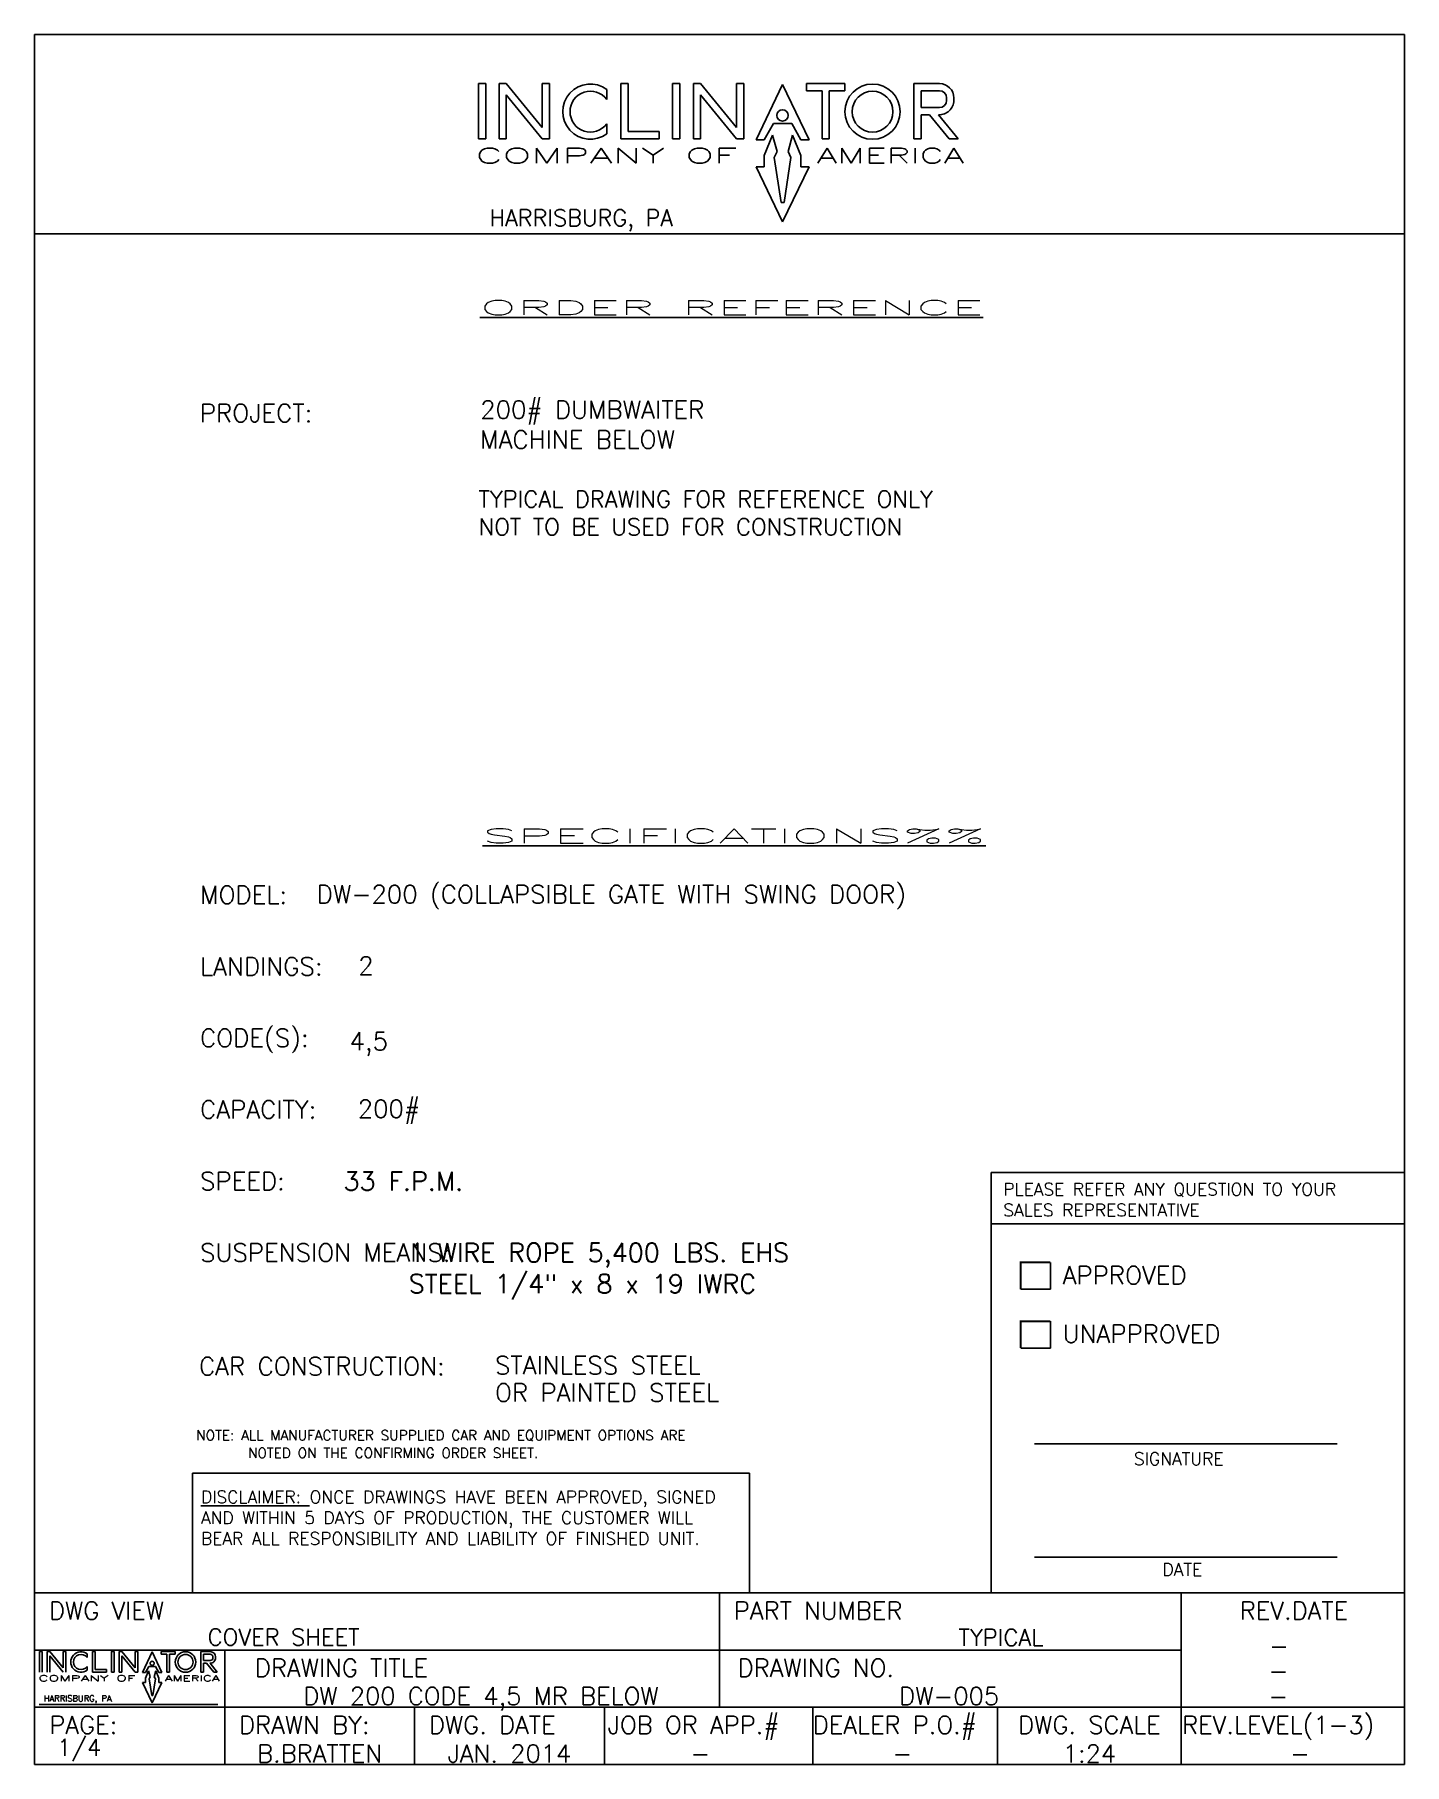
# Model space of a CAD drawing. Header units: inches. Extents: x -93 to 1254, y -1392 to 937.
# Drawn here: x -93.3 to 71.3, y -1392.2 to -1184.4 of the extents above; entities that cross this region are included whole.
import ezdxf
from ezdxf.enums import TextEntityAlignment as Align

# ---------------------------------------------------------------- set-up
doc = ezdxf.new("R2010")
doc.units = ezdxf.units.IN
doc.header["$LTSCALE"] = 24
doc.header["$MEASUREMENT"] = 0
doc.layers.get('0').update_dxf_attribs({"linetype": 'CONTINUOUS'})
for name, color, linetype in [('1', 7, 'CONTINUOUS'), ('3-HW', 7, 'CONTINUOUS'), ('4-DW-200', 7, 'CONTINUOUS'), ('BORDER', 5, 'CONTINUOUS'), ('NOTES', 10, 'CONTINUOUS'), ('REFERENCE', 7, 'CONTINUOUS'), ('TITLE5', 5, 'CONTINUOUS'), ('TITLE7', 7, 'CONTINUOUS'), ('TITLEATTRIBUTES', 7, 'CONTINUOUS')]:
    doc.layers.add(name, color=color, linetype=linetype)
doc.styles.add('ITALICC', font='txt.shx', dxfattribs={"height": 2})
doc.styles.add('ROMANS', font='romans', dxfattribs={"height": 1.75})
doc.styles.get("Standard").update_dxf_attribs({"font": 'romans.shx'})

# ---------------------------------------------------------------- blocks, each defined once
blk = doc.blocks.new('SHEET-INFO')
at = {"layer": '1', "linetype": 'Continuous', "lineweight": -3}
for p, q in [((0.61, 11.09, -20.55), (0.61, 13.55, -20.55)), ((0.61, 13.55, -20.55), (0.92, 13.55, -20.55)), ((0.92, 13.55, -20.55), (0.92, 11.09, -20.55)), ((1.52, 13.55, -20.55), (1.84, 13.55, -20.55)), ((1.52, 11.09, -20.55), (1.52, 13.55, -20.55)), ((1.84, 13.55, -20.55), (3.44, 11.6, -20.55)), ((1.84, 13.05, -20.55), (3.44, 11.09, -20.55)), ((1.84, 13.05, -20.55), (1.84, 11.09, -20.55)), ((3.44, 11.6, -20.55), (3.44, 13.55, -20.55)), ((3.44, 13.55, -20.55), (3.76, 13.55, -20.55)), ((3.76, 13.55, -20.55), (3.76, 11.09, -20.55)), ((6.32, 13.29, -20.55), (6.32, 12.84, -20.55)), ((6.94, 11.09, -20.55), (6.94, 13.55, -20.55)), ((6.94, 13.55, -20.55), (7.26, 13.55, -20.55)), ((7.26, 13.55, -20.55), (7.26, 11.41, -20.55)), ((10.17, 11.09, -20.55), (10.17, 13.55, -20.55)), ((10.17, 13.55, -20.55), (10.49, 13.55, -20.55)), ((10.49, 13.55, -20.55), (12.08, 11.6, -20.55)), ((10.49, 13.05, -20.55), (10.49, 11.09, -20.55)), ((10.49, 13.05, -20.55), (12.08, 11.09, -20.55)), ((12.08, 13.55, -20.55), (12.4, 13.55, -20.55)), ((12.08, 11.6, -20.55), (12.08, 13.55, -20.55)), ((12.4, 13.55, -20.55), (12.4, 11.09, -20.55)), ((14.13, 13.51, -20.55), (12.95, 11.05, -20.55)), ((14.13, 13.51, -20.55), (15.31, 11.05, -20.55)), ((16.9, 13.55, -20.55), (15.2, 13.55, -20.55)), ((15.2, 13.55, -20.55), (15.2, 13.23, -20.55)), ((15.2, 13.23, -20.55), (15.89, 13.23, -20.55)), ((15.89, 11.09, -20.55), (15.89, 13.23, -20.55)), ((16.21, 13.23, -20.55), (16.21, 11.09, -20.55)), ((16.21, 13.23, -20.55), (16.9, 13.23, -20.55)), ((16.9, 13.55, -20.55), (16.9, 13.23, -20.55)), ((19.97, 11.09, -20.55), (19.97, 13.55, -20.55)), ((19.97, 13.55, -20.55), (20.29, 13.55, -20.55)), ((20.29, 13.55, -20.55), (19.97, 13.55, -20.55)), ((20.29, 13.55, -20.55), (21.11, 13.55, -20.55)), ((20.29, 13.23, -20.55), (20.29, 12.48, -20.55)), ((20.29, 13.23, -20.55), (21.11, 13.23, -20.55)), ((20.29, 12.48, -20.55), (21.11, 12.48, -20.55)), ((21.43, 12.91, -20.55), (21.43, 12.8, -20.55)), ((21.75, 12.91, -20.55), (21.75, 12.8, -20.55)), ((6.32, 11.76, -20.55), (6.32, 11.31, -20.55)), ((6.94, 11.09, -20.55), (7.26, 11.09, -20.55)), ((7.26, 11.41, -20.55), (8.64, 11.41, -20.55)), ((8.64, 11.09, -20.55), (7.26, 11.09, -20.55)), ((8.64, 11.09, -20.55), (8.64, 11.41, -20.55)), ((10.17, 11.09, -20.55), (10.49, 11.09, -20.55)), ((12.08, 11.09, -20.55), (12.4, 11.09, -20.55)), ((12.95, 11.05, -20.55), (13.32, 11.05, -20.55)), ((13.73, 11.78, -20.55), (13.32, 11.05, -20.55)), ((13.32, 10.34, -20.55), (13.69, 11.25, -20.55)), ((13.89, 10.53, -20.55), (13.69, 11.25, -20.55)), ((13.73, 11.78, -20.55), (14.54, 11.78, -20.55)), ((13.76, 10.26, -20.55), (13.89, 10.53, -20.55)), ((14.38, 10.53, -20.55), (14.58, 11.25, -20.55)), ((14.51, 10.26, -20.55), (14.38, 10.53, -20.55)), ((14.54, 11.78, -20.55), (14.95, 11.05, -20.55)), ((14.58, 11.25, -20.55), (14.95, 10.34, -20.55)), ((14.95, 11.05, -20.55), (15.31, 11.05, -20.55)), ((15.89, 11.09, -20.55), (16.21, 11.09, -20.55)), ((19.97, 11.09, -20.55), (20.29, 11.09, -20.55)), ((20.29, 12.16, -20.55), (20.67, 12.16, -20.55)), ((20.29, 12.16, -20.55), (20.29, 11.09, -20.55)), ((20.67, 12.16, -20.55), (21.54, 11.09, -20.55)), ((21.08, 12.16, -20.55), (21.95, 11.09, -20.55)), ((21.54, 11.09, -20.55), (21.95, 11.09, -20.55)), ((14.13, 7.39, -20.55), (12.95, 9.85, -20.55)), ((12.95, 9.85, -20.55), (13.32, 9.85, -20.55)), ((13.32, 9.85, -20.55), (13.32, 10.34, -20.55)), ((14.07, 8.26, -20.55), (13.76, 10.26, -20.55)), ((14.13, 7.39, -20.55), (15.31, 9.85, -20.55)), ((14.2, 8.26, -20.55), (14.51, 10.26, -20.55)), ((14.95, 9.85, -20.55), (14.95, 10.34, -20.55)), ((14.95, 9.85, -20.55), (15.31, 9.85, -20.55)), ((0.56, 7.21, -20.55), (22.03, 7.21, -20.55)), ((14.07, 8.26, -20.55), (14.2, 8.26, -20.55))]:
    blk.add_line(p, q, dxfattribs=at)
at = {"layer": '1', "color": 0, "linetype": 'Continuous', "lineweight": -3}
for p, q in [((13.12, 9.85, -20.55), (13.12, 9.85, -20.55)), ((15.08, 9.85, -20.55), (15.08, 9.85, -20.55)), ((15.26, 9.85, -20.55), (15.26, 9.85, -20.55)), ((15.31, 9.84, -20.55), (15.3, 9.85, -20.55))]:
    blk.add_line(p, q, dxfattribs=at)
at = {"layer": '1', "linetype": 'Continuous', "lineweight": -3, "elevation": -20.55}
blk.add_lwpolyline([(9.24, 11.09), (9.24, 13.55), (9.55, 13.55), (9.55, 11.09)], close=True, dxfattribs=at)
at = {"layer": '1', "linetype": 'Continuous', "lineweight": -3}
for centre, radius in [((18.14, 12.3, -20.55), 1.23), ((18.14, 12.3, -20.55), 0.909), ((14.13, 12.14, -20.55), 0.252)]:
    blk.add_circle(centre, radius, dxfattribs=at)
for centre, radius, start, end in [((5.58, 12.3, -20.55), 1.23, 53.438, 306.562), ((5.58, 12.3, -20.55), 0.909, 36.446, 323.554), ((21.11, 12.8, -20.55), 0.637, 266.6078, 0), ((21.11, 12.91, -20.55), 0.637, 360, 90), ((21.11, 12.91, -20.55), 0.318, 360, 90), ((21.11, 12.8, -20.55), 0.318, 270, 0)]:
    blk.add_arc(centre, radius, start, end, dxfattribs=at)
at = {"layer": 'BORDER'}
blk.add_line((0, 0), (164.61, 0), dxfattribs=at)
at = {"layer": 'TITLE5'}
for p, q in [((82.3, 20.6, -7.39), (82.3, 6.87, -7.39)), ((137.77, 20.6, -87.23), (137.77, 0, -99.8)), ((0, 13.73, -20.55), (137.76, 13.73, -20.55)), ((22.85, 0, -19.96), (22.85, 13.73, -20.55)), ((0.04, 6.87, -20.55), (164.61, 6.87, -20.55)), ((45.66, 0, -19.96), (45.66, 6.87, -19.96)), ((68.47, 0, -20.55), (68.47, 6.87, -20.55)), ((93.52, 0, -60.47), (93.52, 6.87, -60.47)), ((115.71, 0, -59.88), (115.71, 6.87, -59.88))]:
    blk.add_line(p, q, dxfattribs=at)
at = {"layer": 'TITLE7'}
blk.add_line((0, 20.6, -7.39), (164.61, 20.6, -7.39), dxfattribs=at)
at = {"layer": '1', "linetype": 'Continuous', "lineweight": -3, "style": 'ROMANS'}
for s, width, p, p2 in [('COMPANY OF', 1.76246, (0.47, 10.01, -20.55), (12.12, 10.01, -20.55)), ('AMERICA', 1.598446, (15.65, 10.01, -20.55), (22.22, 10.01, -20.55))]:
    blk.add_text(s, height=0.674, dxfattribs=dict(at, width=width)).set_placement(p, p2, align=Align.FIT)
blk.add_text('HARRISBURG, PA', height=0.7324, dxfattribs=at).set_placement((5.18, 7.56, -20.55), align=Align.CENTER)
at = {"layer": 'TITLE5', "style": 'ROMANS'}
for s, height, p in [('DWG VIEW', 2.138, (1.73, 18.47, -15.51)), ('PART NUMBER', 2.1385, (84.03, 18.47, -2.35)), ('REV.DATE', 2.138, (144.83, 18.47, 2.7)), ('DRAWING TITLE', 2.1385, (26.48, 11.6, -28.67)), ('DRAWING NO.', 2.1385, (84.49, 11.6, -15.51)), ('PAGE:', 2.138, (1.77, 4.74, -28.67)), ('DRAWN BY:', 2.138, (24.58, 4.74, -28.08)), ('DWG. DATE', 2.138, (47.39, 4.74, -28.08)), ('JOB OR APP.#', 2.1385, (68.88, 4.74, -48.63)), ('DEALER P.O.#', 2.1385, (93.52, 4.74, -60.47)), ('REV.LEVEL(1-3)', 2.1385, (137.9, 4.74, -68.59))]:
    blk.add_text(s, height=height, dxfattribs=at).set_placement(p, align=Align.MIDDLE_LEFT)
blk.add_text('DWG. SCALE', height=2.138, dxfattribs=at).set_placement((126.76, 4.74, -56.9), align=Align.MIDDLE_CENTER)
at = {"layer": 'TITLEATTRIBUTES', "style": 'ROMANS'}
for tag, p in [('VIEW', (42.77, 15.22, -20.55)), ('1.', (149.52, 14.25, -4.12)), ('2.', (149.48, 11.24, -4.12)), ('TITLE1', (61.82, 8.21, -17.28)), ('DWGNO', (109.9, 8.21, -4.12)), ('3.', (149.47, 8.18, -4.12)), ('D.LUCASSEN', (34.25, 1.3, -19.98)), ('DATE', (57.06, 1.3, -19.98)), ('#', (78.56, 1.3, -40.53)), ('#', (98.53, 1.3, -51.75)), ('SCALE', (126.76, 1.3, -56.9)), ('REV', (152.06, 1.3, -57.2))]:
    blk.add_attdef(tag, text='', height=2.14, dxfattribs=at).set_placement(p, align=Align.MIDDLE_CENTER)

msp = doc.modelspace()

# ---------------------------------------------------------------- linework, layer by layer
for p, q in [((-39.93143, -1196.86503), (-39.93143, -1190.23504)), ((-39.93143, -1190.23504), (-39.07119, -1190.23504)), ((-39.07119, -1190.23504), (-39.07119, -1196.86503)), ((-37.45632, -1190.23504), (-36.59607, -1190.23504)), ((-37.45632, -1196.86503), (-37.45632, -1190.23504)), ((-36.59607, -1190.23504), (-32.27762, -1195.50754)), ((-32.27762, -1195.50754), (-32.27762, -1190.23504)), ((-32.27762, -1190.23504), (-31.41737, -1190.23504)), ((-31.41737, -1190.23504), (-31.41737, -1196.86503)), ((-22.82769, -1196.86503), (-22.82769, -1190.23504)), ((-22.82769, -1190.23504), (-21.96745, -1190.23504)), ((-21.96745, -1190.23504), (-21.96745, -1196.00478)), ((-16.62127, -1190.23504), (-15.76103, -1190.23504)), ((-16.62127, -1196.86503), (-16.62127, -1190.23504)), ((-15.76103, -1190.23504), (-15.76103, -1196.86503)), ((-14.10639, -1196.86503), (-14.10639, -1190.23504)), ((-14.10639, -1190.23504), (-13.24614, -1190.23504)), ((-13.24614, -1190.23504), (-8.92769, -1195.50754)), ((-8.92769, -1190.23504), (-8.06744, -1190.23504)), ((-8.92769, -1195.50754), (-8.92769, -1190.23504)), ((-8.06744, -1190.23504), (-8.06744, -1196.86503)), ((-3.39398, -1190.34833), (-6.58163, -1196.97832)), ((-3.39398, -1190.34833), (-0.20633, -1196.97832)), ((4.07071, -1190.23504), (-0.52084, -1190.23504)), ((-0.52084, -1190.23504), (-0.52084, -1191.09528)), ((4.07071, -1190.23504), (4.07071, -1191.09528)), ((12.38163, -1196.86503), (12.38163, -1190.23504)), ((12.38163, -1190.23504), (13.24188, -1190.23504)), ((13.24188, -1190.23504), (12.38163, -1190.23504)), ((13.24188, -1190.23504), (15.45929, -1190.23504)), ((-36.59607, -1191.59252), (-32.27762, -1196.86503)), ((-36.59607, -1191.59252), (-36.59607, -1196.86503)), ((-24.51075, -1190.94296), (-24.51075, -1192.14728)), ((-13.24614, -1191.59252), (-13.24614, -1196.86503)), ((-13.24614, -1191.59252), (-8.92769, -1196.86503)), ((-0.52084, -1191.09528), (1.34481, -1191.09528)), ((1.34481, -1196.86503), (1.34481, -1191.09528)), ((2.20506, -1191.09528), (2.20506, -1196.86503)), ((2.20506, -1191.09528), (4.07071, -1191.09528)), ((13.24188, -1191.09519), (13.24188, -1193.11995)), ((13.24188, -1191.09519), (15.45929, -1191.09519)), ((16.31944, -1191.95535), (16.31944, -1192.2598)), ((17.1796, -1191.95535), (17.1796, -1192.2598)), ((13.24188, -1193.11995), (15.45929, -1193.11995)), ((13.24188, -1193.98011), (14.24812, -1193.98011)), ((13.24188, -1193.98011), (13.24188, -1196.86503)), ((14.24812, -1193.98011), (16.61101, -1196.86503)), ((15.3575, -1193.9771), (17.72286, -1196.86503)), ((-39.93143, -1196.86503), (-39.07119, -1196.86503)), ((-37.45632, -1196.86503), (-36.59607, -1196.86503)), ((-32.27762, -1196.86503), (-31.41737, -1196.86503)), ((-24.51075, -1195.06394), (-24.51075, -1196.26826)), ((-22.82769, -1196.86503), (-21.96745, -1196.86503)), ((-21.96745, -1196.00478), (-18.23614, -1196.00478)), ((-18.23614, -1196.86503), (-21.96745, -1196.86503)), ((-18.23614, -1196.86503), (-18.23614, -1196.00478)), ((-16.62127, -1196.86503), (-15.76103, -1196.86503)), ((-14.10639, -1196.86503), (-13.24614, -1196.86503)), ((-8.92769, -1196.86503), (-8.06744, -1196.86503)), ((-4.48744, -1195.01843), (-5.59387, -1196.97832)), ((-5.59387, -1198.89241), (-4.59425, -1196.43551)), ((-4.05204, -1198.39751), (-4.59425, -1196.43551)), ((-4.48744, -1195.01843), (-2.30052, -1195.01843)), ((-2.73592, -1198.39751), (-2.19371, -1196.43551)), ((-2.30052, -1195.01843), (-1.19409, -1196.97832)), ((-2.19371, -1196.43551), (-1.19409, -1198.89241)), ((1.34481, -1196.86503), (2.20506, -1196.86503)), ((12.38163, -1196.86503), (13.24188, -1196.86503)), ((16.61101, -1196.86503), (17.72286, -1196.86503)), ((-6.58163, -1196.97832), (-5.59387, -1196.97832)), ((-5.59387, -1200.22468), (-5.59387, -1198.89241)), ((-4.403, -1199.12595), (-4.05204, -1198.39751)), ((-2.38496, -1199.12595), (-2.73592, -1198.39751)), ((-1.19409, -1196.97832), (-0.20633, -1196.97832)), ((-1.19409, -1200.22468), (-1.19409, -1198.89241)), ((-3.39398, -1206.85467), (-6.58163, -1200.22468)), ((-6.58163, -1200.22468), (-5.59387, -1200.22468)), ((-3.57045, -1204.50888), (-4.403, -1199.12595)), ((-3.39398, -1206.85467), (-0.20633, -1200.22468)), ((-3.21751, -1204.50888), (-2.38496, -1199.12595)), ((-1.19409, -1200.22468), (-0.20633, -1200.22468)), ((-3.57045, -1204.50888), (-3.21751, -1204.50888)), ((-93.2797, -1208.27967), (71.32575, -1208.27967))]:
    msp.add_line(p, q)
at = {"color": 0}
for p, q in [((-6.1373, -1200.22641), (-6.13903, -1200.22468)), ((-0.83675, -1200.22641), (-0.83848, -1200.22468)), ((-0.35488, -1200.22641), (-0.35661, -1200.22468)), ((-0.21601, -1200.24481), (-0.23614, -1200.22468))]:
    msp.add_line(p, q, dxfattribs=at)
for centre, radius in [((7.41333, -1193.61077), 3.315), ((7.41333, -1193.61077), 2.45484), ((-3.40248, -1194.05161), 0.68116)]:
    msp.add_circle(centre, radius)
for centre, radius, start, end in [((-26.48547, -1193.60561), 3.315, 53.4380442, 306.5619558), ((15.45929, -1191.95535), 1.72031, 360, 90), ((-26.48547, -1193.60561), 2.45484, 36.4459585, 323.5540415), ((15.45929, -1192.2598), 1.72031, 266.6078353, 0), ((15.45929, -1191.95535), 0.86016, 360, 90), ((15.45929, -1192.2598), 0.86016, 270, 0)]:
    msp.add_arc(centre, radius, start, end)
at = {"layer": 'BORDER'}
for p, q in [((71.32575, -1184.35125), (-93.2797, -1184.35125)), ((-93.2797, -1184.35125), (-93.2797, -1392.15539)), ((71.32575, -1392.15539), (71.32575, -1184.35125))]:
    msp.add_line(p, q, dxfattribs=at)
at = {"layer": 'NOTES'}
for p, q in [((21.65257, -1371.55387, -7.39296), (21.65257, -1321.05298, -7.39296)), ((21.65257, -1321.05298, -14.78592), (71.32575, -1321.05298, -7.39296)), ((21.65257, -1327.22937, -7.39296), (71.32575, -1327.22937)), ((28.78044, -1335.06504), (28.78044, -1331.84713)), ((25.22666, -1335.06504), (28.78044, -1335.06504)), ((28.78044, -1342.13632), (28.78044, -1338.91842)), ((25.22666, -1342.13632), (28.78044, -1342.13632)), ((26.85957, -1353.64802), (63.25167, -1353.64802)), ((-7.35244, -1357.18344, -7.39296), (-74.28443, -1357.18344, -7.39296)), ((-74.28443, -1357.18344, -7.39296), (-74.28443, -1371.55387, -7.39296)), ((-7.35244, -1357.18344, -7.39296), (-7.35244, -1371.55387, -7.39296)), ((26.85957, -1367.24483), (63.25167, -1367.24483))]:
    msp.add_line(p, q, dxfattribs=at)
at = {"layer": 'NOTES', "const_width": 0.24}
for points in [[(28.78044, -1331.84713), (25.22666, -1331.84713), (25.22666, -1335.06504)], [(28.78044, -1338.91842), (25.22666, -1338.91842), (25.22666, -1342.13632)]]:
    msp.add_lwpolyline(points, dxfattribs=at)

# ---------------------------------------------------------------- block references
at = {"layer": '4-DW-200'}
ref = msp.add_blockref('SHEET-INFO', (-93.2797, -1392.15539), dxfattribs=at)
ref.add_attrib('#', '-', dxfattribs={"layer": 'TITLEATTRIBUTES', "height": 2.13848, "style": 'ROMANS'}).set_placement((11, -1390.85383, -51.74938), align=Align.MIDDLE_CENTER)
ref.add_attrib('SCALE', '1:24', dxfattribs={"layer": 'TITLEATTRIBUTES', "height": 2.138478, "style": 'ROMANS'}).set_placement((33.47698, -1390.85383, -56.90461), align=Align.MIDDLE_CENTER)
ref.add_attrib('REV', '-', dxfattribs={"layer": 'TITLEATTRIBUTES', "height": 2.13848, "style": 'ROMANS'}).set_placement((58.78231, -1390.85383, -57.20189), align=Align.MIDDLE_CENTER)
ref.add_attrib('#', '-', dxfattribs={"layer": 'TITLEATTRIBUTES', "height": 2.13848, "style": 'ROMANS'}).set_placement((-13.27074, -1390.85383, -40.52875), align=Align.MIDDLE_CENTER)
ref.add_attrib('D.LUCASSEN', 'B.BRATTEN', dxfattribs={"layer": 'TITLEATTRIBUTES', "height": 2.138478, "style": 'ROMANS'}).set_placement((-59.02742, -1390.85383, -19.97506), align=Align.MIDDLE_CENTER)
ref.add_attrib('DATE', 'JAN. 2014', dxfattribs={"layer": 'TITLEATTRIBUTES', "height": 2.138478, "style": 'ROMANS'}).set_placement((-36.21698, -1390.85383, -19.97506), align=Align.MIDDLE_CENTER)
ref.add_attrib('TITLE1', 'DW 200 CODE 4,5 MR BELOW', dxfattribs={"layer": 'TITLEATTRIBUTES', "height": 2.1384782, "style": 'ROMANS'}).set_placement((-39.63474, -1383.94732, -17.28363), align=Align.MIDDLE_CENTER)
ref.add_attrib('DWGNO', 'DW-005', dxfattribs={"layer": 'TITLEATTRIBUTES', "height": 2.138478, "style": 'ROMANS'}).set_placement((16.6226, -1383.94732, -4.1229), align=Align.MIDDLE_CENTER)
ref.add_attrib('3.', '-', dxfattribs={"layer": 'TITLEATTRIBUTES', "height": 2.13848, "style": 'ROMANS'}).set_placement((56.18983, -1383.97351, -4.1229), align=Align.MIDDLE_CENTER)
ref.add_attrib('2.', '-', dxfattribs={"layer": 'TITLEATTRIBUTES', "height": 2.13848, "style": 'ROMANS'}).set_placement((56.19652, -1380.91809, -4.1229), align=Align.MIDDLE_CENTER)
ref.add_attrib('1.', '-', dxfattribs={"layer": 'TITLEATTRIBUTES', "height": 2.13848, "style": 'ROMANS'}).set_placement((56.24151, -1377.90057, -4.1229), align=Align.MIDDLE_CENTER)

# ---------------------------------------------------------------- texts
at = {"style": 'ROMANS'}
for s, width, p, p2 in [('COMPANY OF', 1.76246, (-40.29538, -1199.79862), (-8.84377, -1199.79862)), ('AMERICA', 1.598446, (0.71335, -1199.79862), (18.43745, -1199.79862))]:
    msp.add_text(s, height=1.81918, dxfattribs=dict(at, width=width)).set_placement(p, p2, align=Align.FIT)
msp.add_text('HARRISBURG, PA', height=1.9782277, dxfattribs=at).set_placement((-27.58154, -1207.35062), align=Align.CENTER)
at = {"width": 3.115277}
msp.add_text('%%USPECIFICATIONS%%', height=1.7060789, dxfattribs=at).set_placement((-39.47454, -1281.47024), (21.01419, -1281.47024), align=Align.FIT)
at = {"attachment_point": 1}
for s, insert, char_height, width in [('PLEASE REFER ANY QUESTION TO YOUR SALES REPRESENTATIVE', (23.1253, -1322.31229), 1.5, 49.8521121), ('COVER SHEET', (-72.48406, -1375.8641), 2, 24.2703876)]:
    msp.add_mtext(s, dxfattribs=dict(at, insert=insert, char_height=char_height, width=width))
at = {"layer": '1', "style": 'ROMANS'}
for s, p in [('NOTE: ALL MANUFACTURER SUPPLIED CAR AND EQUIPMENT OPTIONS ARE', (-73.8543, -1353.21862, -7.39296)), ('NOTED ON THE CONFIRMING ORDER SHEET.', (-67.63011, -1355.34524, -7.39296))]:
    msp.add_text(s, height=1.2, dxfattribs=at).set_placement(p)
at = {"layer": '1', "color": 5, "char_height": 2.16, "width": 32.6941176, "attachment_point": 1}
for s, insert in [('MODEL:', (-73.39059, -1286.61475)), ('LANDINGS:', (-73.39059, -1295.21116)), ('CODE(S):', (-73.39059, -1303.80757)), ('CAPACITY:', (-73.39059, -1312.40397)), ('SPEED:', (-73.39059, -1321.00038)), ('SUSPENSION MEANS:', (-73.39059, -1329.59679)), ('CAR CONSTRUCTION:', (-73.51682, -1343.24871))]:
    msp.add_mtext(s, dxfattribs=dict(at, insert=insert))
at = {"layer": '3-HW', "char_height": 2, "attachment_point": 1}
for s, insert, width in [('{\\C1;TYPICAL DRAWING FOR REFERENCE ONLY\\PNOT TO BE USED FOR CONSTRUCTION}', (-39.93184, -1239.14899), 70.0083596), ('TYPICAL', (17.74983, -1375.9122), 59.731678)]:
    msp.add_mtext(s, dxfattribs=dict(at, insert=insert, width=width))
at = {"layer": '4-DW-200'}
for s, height, p in [('DW-200 (COLLAPSIBLE GATE WITH SWING DOOR)', 2.16, (-59.37012, -1288.69815)), ('2', 2.16, (-54.38632, -1297.28447)), ('4,5', 2.16, (-55.43039, -1306.35885)), ('200#', 2.16, (-54.45012, -1314.47729)), ('33 F.P.M.', 2.25, (-56.15534, -1323.20878)), ('STAINLESS STEEL', 2.16, (-37.95079, -1345.28599)), ('OR PAINTED STEEL', 2.16, (-37.95079, -1348.57374))]:
    msp.add_text(s, height=height, dxfattribs=at).set_placement(p)
at = {"layer": '4-DW-200', "attachment_point": 1}
for s, insert, char_height, width in [('1 WIRE ROPE 5,400 LBS. EHS\\PSTEEL 1/4" x 8 x 19 IWRC', (-48.32822, -1329.54321), 2.25, 72.4366353), ('1/4', (-90.57636, -1389.10777), 2, 6.8103323)]:
    msp.add_mtext(s, dxfattribs=dict(at, insert=insert, char_height=char_height, width=width))
at = {"layer": 'NOTES', "style": 'ITALICC'}
for s, height, p in [('APPROVED', 2.16, (30.25996, -1334.47837)), ('UNAPPROVED', 2.16, (30.25996, -1341.50995)), ('SIGNATURE', 1.506434, (38.81707, -1356.19306)), ('DATE', 1.506434, (42.25411, -1369.48555))]:
    msp.add_text(s, height=height, dxfattribs=at).set_placement(p)
at = {"layer": 'NOTES', "insert": (-73.28496, -1359.27315), "char_height": 1.5, "width": 67.26667, "attachment_point": 1}
msp.add_mtext('{\\LDISCLAIMER:} ONCE DRAWINGS HAVE BEEN APPROVED, SIGNED AND WITHIN 5 DAYS OF PRODUCTION, THE CUSTOMER WILL BEAR ALL RESPONSIBILITY AND LIABILITY OF FINISHED UNIT.', dxfattribs=at)
at = {"layer": 'REFERENCE', "width": 2.465402}
msp.add_text('%%uORDER REFERENCE', height=1.7060789, dxfattribs=at).set_placement((-39.76833, -1218.01418), (20.7204, -1218.01418), align=Align.FIT)
at = {"layer": 'REFERENCE', "insert": (-39.73135, -1228.32784), "char_height": 2.16, "width": 60.096, "attachment_point": 1}
msp.add_mtext('200# DUMBWAITER\\PMACHINE BELOW', dxfattribs=at)
at = {"layer": 'REFERENCE', "color": 5, "insert": (-73.41392, -1228.74155), "char_height": 2.16, "width": 29.4720551, "attachment_point": 1}
msp.add_mtext('PROJECT:', dxfattribs=at)

doc.saveas('drawing.dxf')
